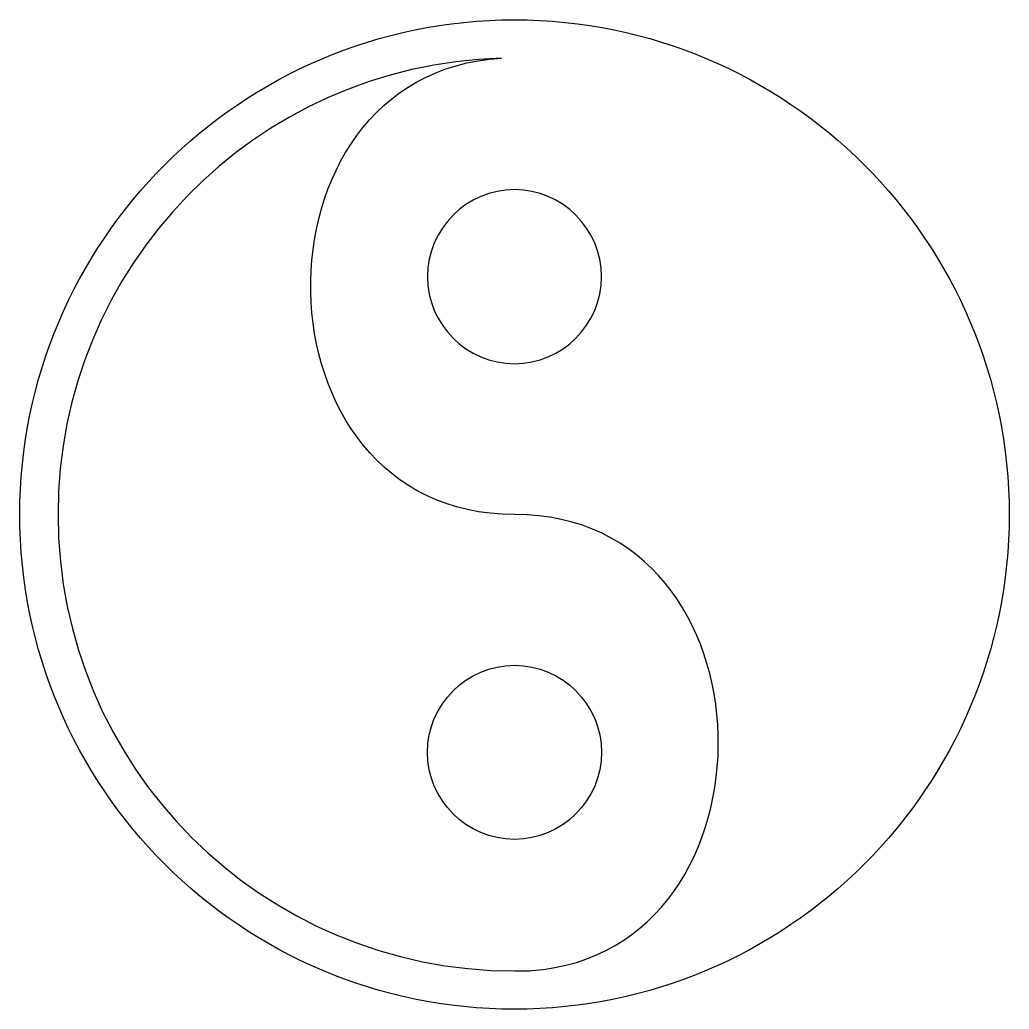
# Model space of a CAD drawing. Header units: centimetres. Extents: x -9.8 to 9.8, y -9.8 to 9.8.
import ezdxf

# ---------------------------------------------------------------- set-up
doc = ezdxf.new("R2010")
doc.units = ezdxf.units.CM
doc.header["$MEASUREMENT"] = 0
doc.layers.add('Layer 1', color=7, linetype='Continuous')

msp = doc.modelspace()

# ---------------------------------------------------------------- linework, layer by layer
at = {"layer": 'Layer 1'}
for points, knots in [([(0, 9.82514), (-5.42179, 9.82514), (-9.82514, 5.42179), (-9.82514, 0), (-9.82514, 0), (-9.82514, -5.42179), (-5.42179, -9.82514), (0, -9.82514), (0, -9.82514), (5.42179, -9.82514), (9.82514, -5.42179), (9.82514, 0), (9.82514, 0), (9.82514, 5.42179), (5.42179, 9.82514), (0, 9.82514)], [0, 0, 0, 0, 0.2, 0.2, 0.2, 0.2, 0.4, 0.4, 0.4, 0.4, 0.6, 0.6, 0.6, 0.6, 1, 1, 1, 1]), ([(-0.25697, 9.06232), (-5.39598, 8.77908), (-5.31038, 0), (0, 0), (0, 0), (5.28006, 0), (5.39476, -8.6812), (0.34443, -9.05894), (0.34443, -9.05894), (0.23015, -9.06316), (0.11537, -9.06611), (0, -9.06611), (0, -9.06611), (-5.01158, -9.06611), (-9.06611, -5.01158), (-9.06611, 0), (-9.06611, 0), (-9.06611, 4.92564), (-5.14942, 8.92654), (-0.25697, 9.06232)], [0, 0, 0, 0, 0.16666667, 0.16666667, 0.16666667, 0.16666667, 0.33333333, 0.33333333, 0.33333333, 0.33333333, 0.5, 0.5, 0.5, 0.5, 0.66666667, 0.66666667, 0.66666667, 0.66666667, 1, 1, 1, 1]), ([(0, 6.4517), (0.95034, 6.4517), (1.72889, 5.67315), (1.72889, 4.72281), (1.72889, 4.72281), (1.72889, 3.77247), (0.95034, 2.99392), (0, 2.99392), (0, 2.99392), (-0.95034, 2.99392), (-1.72889, 3.77247), (-1.72889, 4.72281), (-1.72889, 4.72281), (-1.72889, 5.67315), (-0.95034, 6.4517), (0, 6.4517)], [0, 0, 0, 0, 0.2, 0.2, 0.2, 0.2, 0.4, 0.4, 0.4, 0.4, 0.6, 0.6, 0.6, 0.6, 1, 1, 1, 1]), ([(0, -2.99393), (-0.95034, -2.99393), (-1.72889, -3.77248), (-1.72889, -4.72282), (-1.72889, -4.72282), (-1.72889, -5.67316), (-0.95034, -6.45171), (0, -6.45171), (0, -6.45171), (0.95034, -6.45171), (1.72889, -5.67316), (1.72889, -4.72282), (1.72889, -4.72282), (1.72889, -3.77248), (0.95034, -2.99393), (0, -2.99393)], [0, 0, 0, 0, 0.2, 0.2, 0.2, 0.2, 0.4, 0.4, 0.4, 0.4, 0.6, 0.6, 0.6, 0.6, 1, 1, 1, 1])]:
    msp.add_open_spline(points, degree=3, knots=knots, dxfattribs=at)

doc.saveas('drawing.dxf')
